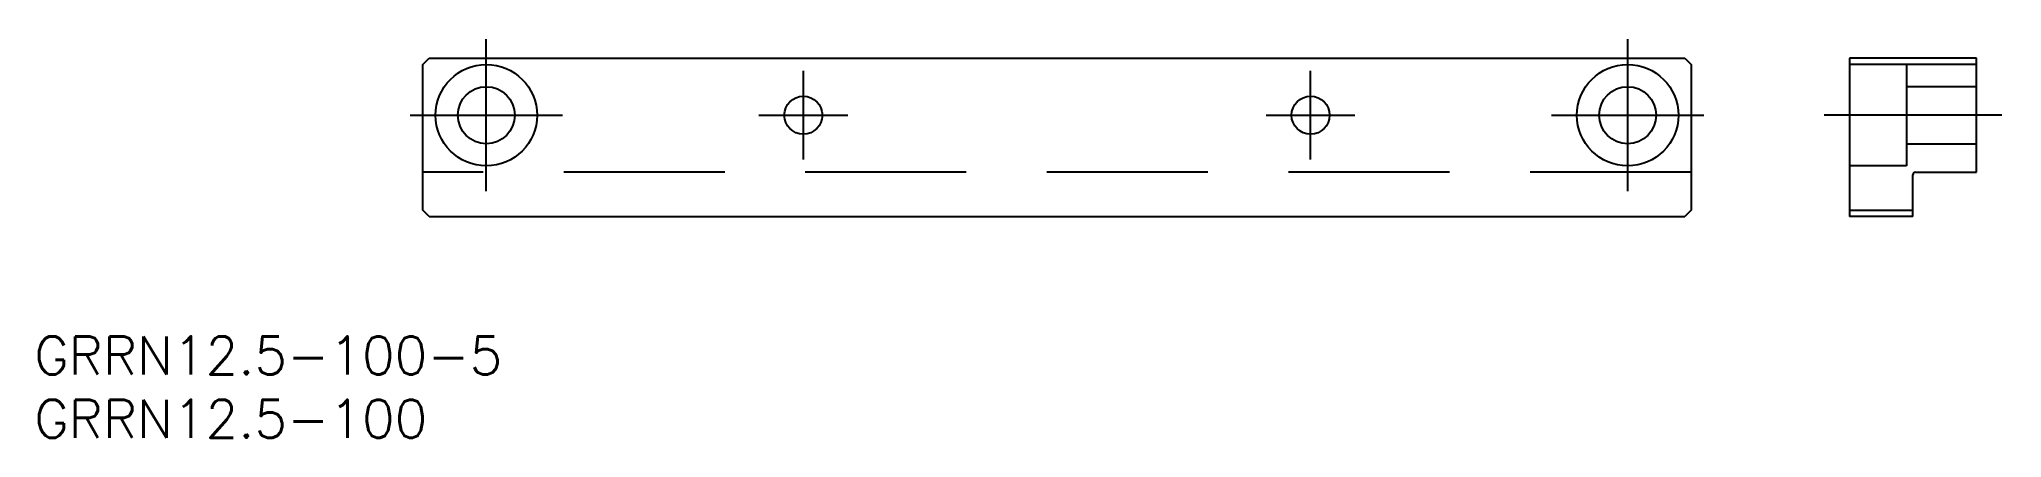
# Model space of a CAD drawing. Extents: x -80 to 74, y -17 to 14.
import ezdxf

# ---------------------------------------------------------------- set-up
doc = ezdxf.new("R2010")
doc.units = 0
doc.linetypes.add('CENTER', pattern=[50.8, 31.75, -6.35, 6.35, -6.35])
doc.linetypes.add('DASHED', pattern=[19.05, 12.7, -6.35])
doc.layers.get('0').update_dxf_attribs({"linetype": 'CONTINUOUS'})
doc.layers.add('CENTER', color=1, linetype='CENTER')
doc.styles.get("Standard").update_dxf_attribs({"font": 'txt.shx', "height": 3, "bigfont": 'bigfont.shx'})

msp = doc.modelspace()

# ---------------------------------------------------------------- linework, layer by layer
at = {"color": 7, "linetype": 'CONTINUOUS'}
for p, q in [((-50, 12), (-49.5, 12.5)), ((-49.5, 12.5), (49.5, 12.5)), ((49.5, 12.5), (50, 12)), ((62.5, 12.5), (62.5, 0)), ((72.5, 12.5), (62.5, 12.5)), ((72.5, 3.5), (72.5, 12.5)), ((-50, 0.5), (-50, 12)), ((50, 12), (50, 0.5)), ((72.5, 12), (62.5, 12)), ((67.5, 0), (67.5, 3.3)), ((67.7, 3.5), (72.5, 3.5)), ((-49.5, 0), (-50, 0.5)), ((-49.5, 0), (49.5, 0)), ((50, 0.5), (49.5, 0)), ((62.5, 0.5), (67.5, 0.5)), ((67.5, 0), (62.5, 0))]:
    msp.add_line(p, q, dxfattribs=at)
at = {"color": 3, "linetype": 'DASHED'}
for p, q in [((67, 12), (67, 4)), ((72.5, 10.25), (67, 10.25)), ((67, 5.75), (72.5, 5.75)), ((50, 3.5), (-50, 3.5)), ((67, 4), (62.5, 4))]:
    msp.add_line(p, q, dxfattribs=at)
at = {"color": 7, "linetype": 'CONTINUOUS'}
for centre, radius in [((-45, 8), 4), ((45, 8), 4), ((-45, 8), 2.25), ((-20, 8), 1.5), ((20, 8), 1.5), ((45, 8), 2.25)]:
    msp.add_circle(centre, radius, dxfattribs=at)
msp.add_arc((67.7, 3.3), 0.2, 90, 180, dxfattribs=at)
at = {"layer": 'CENTER', "color": 1, "linetype": 'CENTER'}
for p, q in [((-45, 2), (-45, 14)), ((45, 14), (45, 2)), ((-20, 4.5), (-20, 11.5)), ((20, 4.5), (20, 11.5)), ((-51, 8), (-39, 8)), ((-23.5, 8), (-16.5, 8)), ((16.5, 8), (23.5, 8)), ((39, 8), (51, 8)), ((74.5, 8), (60.5, 8))]:
    msp.add_line(p, q, dxfattribs=at)

# ---------------------------------------------------------------- texts
at = {"color": 7, "linetype": 'CONTINUOUS'}
for s, p in [('GRRN12.5-100-5', (-80.64, -12.46)), ('GRRN12.5-100', (-80.64, -17.46))]:
    msp.add_text(s, height=3, dxfattribs=at).set_placement(p)

doc.saveas('drawing.dxf')
